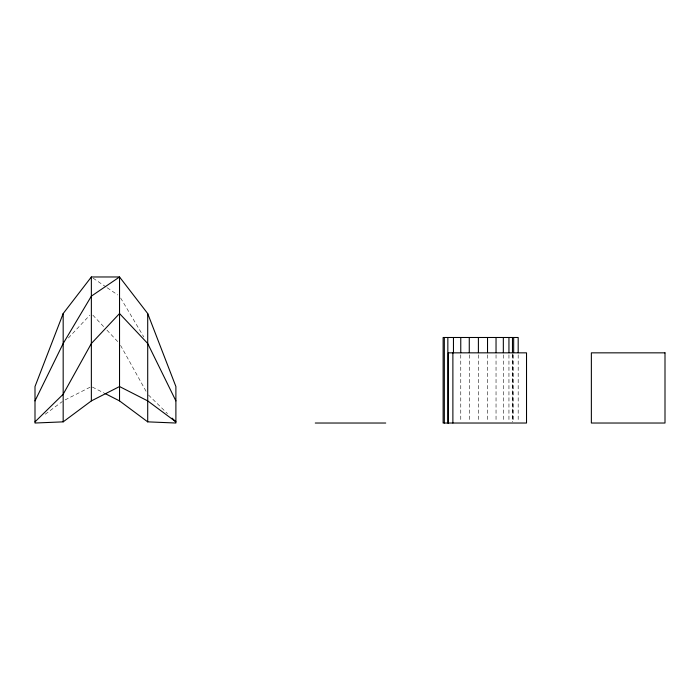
<?xml version="1.0" encoding="UTF-8"?>
<svg xmlns="http://www.w3.org/2000/svg" width="700" height="700" viewBox="0 0 700 700"><rect width="100%" height="100%" fill="white"/><g stroke="black" fill="none" stroke-linecap="round" stroke-linejoin="round"><path stroke-width="0.53" stroke-dasharray="3.5 2.62" d="M68.373 337.995L89.871 315.131M45.246 414.234L62.326 401.537M65.118 399.91L91.359 386.549L103.985 392.98M93.118 278.171L106.321 287.166M107.205 287.761L117.775 294.954M148.47 395.001L167.51 413.648M92.837 315.131L103.959 326.953M106.925 330.111L118.046 341.933M120.636 298.016L143.841 337.006M120.575 345.389L146.143 391.44M518.184 354.812L518.184 421.942M513.669 354.812L513.669 421.942M512.724 353.92L512.724 421.951M512.47 354.812L512.47 421.942M508.944 354.812L508.944 421.942M503.335 354.812L503.335 421.942M496.037 354.812L496.037 421.942M487.524 354.812L487.524 421.942M478.398 354.812L478.398 421.942M469.271 354.812L469.271 421.942M460.766 354.812L460.766 421.942"/><path stroke-width="1.05" d="M104.956 393.479L119.534 400.899L147.709 421.855L175.893 423.027L175.893 386.549L147.709 313.556L119.534 276.973L91.359 276.973L63.175 313.556L35 386.549L35 423.027L63.175 421.855L91.359 400.899L119.534 386.549L147.709 400.899L175.893 421.855L172.077 418.127M35 400.899L63.175 343.507L91.359 296.152L119.534 276.973L119.534 400.899M35 421.855L63.175 394.257L91.359 343.507L119.534 313.556L147.709 343.507L175.893 400.899M315.28 423.027L385.726 423.027M518.184 352.642L518.184 337.488L443.126 337.488L443.126 423.027L526.523 423.027L526.523 352.844L448.315 352.844L448.315 423.027M513.669 337.488L513.669 352.642M512.47 337.488L512.47 352.642M508.944 337.488L508.944 352.642M503.335 337.488L503.335 352.642M496.037 337.488L496.037 352.642M487.524 337.488L487.524 352.642M478.398 337.488L478.398 352.642M469.271 337.488L469.271 352.642M460.766 337.488L460.766 352.642M453.46 337.488L453.46 352.642M452.883 352.844L452.883 423.027M447.851 337.488L447.851 423.027M444.334 337.488L444.334 423.027M147.709 313.556L147.709 421.855M91.359 276.973L91.359 400.899M63.175 313.556L63.175 421.855M665 352.844L591.36 352.844L591.36 423.027L665 423.027L665 352.844"/></g></svg>
